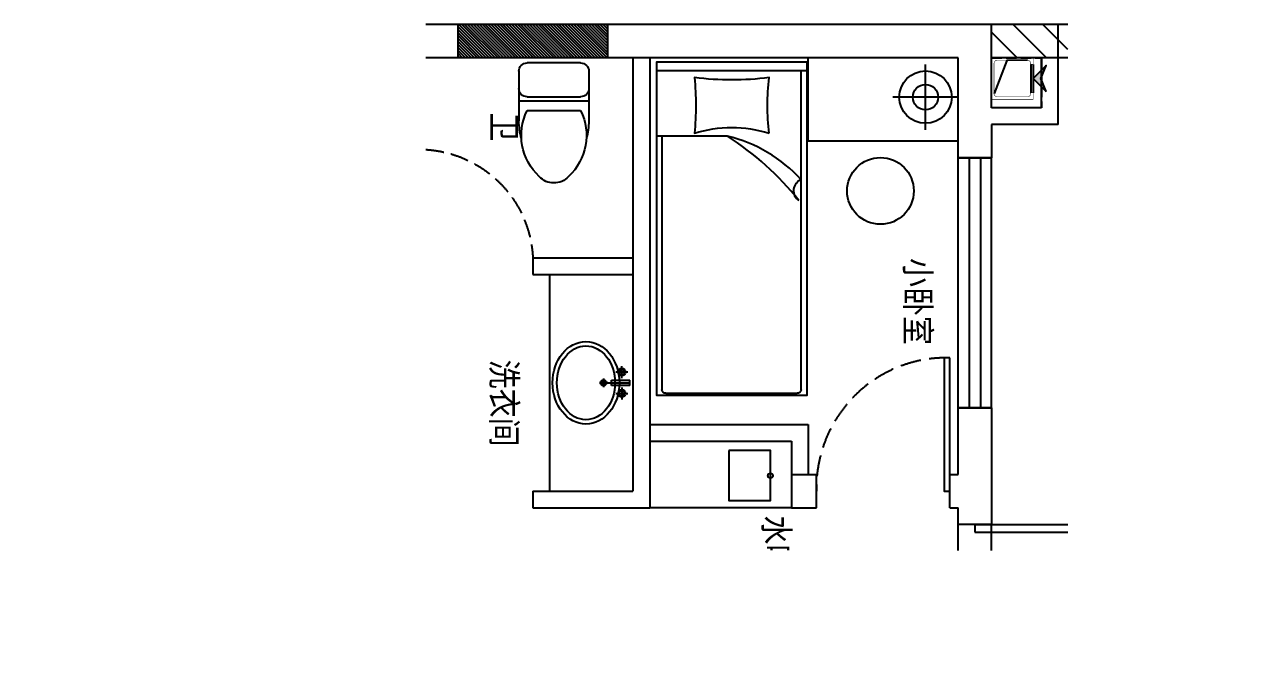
# Model space of a CAD drawing. Extents: x 468514 to 728049, y -74127 to 69080.
# Drawn here: x 601793 to 609093, y -60856 to -56956 of the extents above; entities that cross this region are included whole.
import ezdxf
from ezdxf.xclip import XClip

# ---------------------------------------------------------------- set-up
doc = ezdxf.new("R2010")
doc.units = 0
doc.header["$LTSCALE"] = 500
doc.header["$MEASUREMENT"] = 0
doc.header["$XCLIPFRAME"] = 0
doc.linetypes.add('DASH', pattern=[0.35, 0.25, -0.1])
for name, color, linetype in [('Door 门', 107, 'Continuous'), ('E 立面标注尺寸', 9, 'Continuous'), ('P-Furniture 家具', 153, 'Continuous'), ('P-N wall 新建隔墙', 241, 'Continuous'), ('P-O wall 原始墙体', 245, 'Continuous'), ('P-Stair 楼梯（原建筑设备）', 159, 'Continuous'), ('P-Text  平面文字', 9, 'Continuous'), ('P-Ware 洁具', 153, 'Continuous'), ('P-window 窗', 107, 'Continuous'), ('WALL', 9, 'Continuous')]:
    doc.layers.add(name, color=color, linetype=linetype)
doc.styles.add('PDC DIM', font='PMingLiU-ExtB.ttf', dxfattribs={"width": 0.85})

# ---------------------------------------------------------------- blocks, each defined once
blk = doc.blocks.new('A$C7BB304D7')
blk.add_hatch(color=256).paths.add_polyline_path([(126.5, 77.4), (203.8, 0.2), (126.3, 31.7), (49.1, 0)])
at = {"linetype": 'DASH', "ltscale": 0.5}
for p, q in [((1.5, 330.2), (1.5, 30.2)), ((301.5, 330.2), (1.5, 330.2)), ((301.5, 30.2), (301.5, 330.2)), ((1.5, 30.2), (301.5, 30.2))]:
    blk.add_line(p, q, dxfattribs=at)
for p, q in [((41.5, 95.2), (211.5, 95.2)), ((41.5, 80.2), (211.5, 80.2))]:
    blk.add_line(p, q)
at = {"const_width": 3}
blk.add_lwpolyline([(1.5, 80.2), (1.5, 330.2), (251.5, 330.2), (251.5, 80.2), (211.5, 80.2), (211.5, 95.2), (216.5, 95.2, 0.414214), (236.5, 115.2), (236.5, 295.2, 0.414214), (216.5, 315.2), (36.5, 315.2, 0.414214), (16.5, 295.2), (16.5, 115.2, 0.414214), (36.5, 95.2), (41.5, 95.2), (41.5, 80.2)], format="xyb", close=True, dxfattribs=at)
blk.add_lwpolyline([(16.5, 115.2), (19.3, 239.2), (216.5, 315.2)])
blk.add_lwpolyline([(203.8, 2.9), (126.3, 34.4), (49.1, 2.7), (126.5, 80.2)], close=True)
blk = doc.blocks.new('$DorLib2D$00000001')
for p, q in [((0.45, 0.975), (0.5, 0.975)), ((0.45, 0), (0.45, 0.975)), ((0.5, 0), (0.5, 0.975)), ((0.5, 0), (0.45, 0))]:
    blk.add_line(p, q)
at = {"lineweight": 13}
blk.add_arc((0.475, 0), 0.975, 91.46928, 180, dxfattribs=at)
blk = doc.blocks.new('$WINLIB2D$00000001')
at = {"color": 0}
for points in [[(-0.5, 0.5), (-0.5, -0.5)], [(-0.5, 0.5), (0.5, 0.5)], [(0.5, -0.5), (0.5, 0.5)], [(0.5, 0.1667), (-0.5, 0.1667)], [(0.5, -0.1667), (-0.5, -0.1667)], [(-0.5, -0.5), (0.5, -0.5)]]:
    blk.add_lwpolyline(points, dxfattribs=at)
blk = doc.blocks.new('A$C437E590E')
at = {"color": 8, "linetype": 'ByBlock'}
for p, q in [((202.4, 421.9), (202.4, 501.2)), ((274.8, 313.2), (274.7, 509.9)), ((347.1, 421.9), (347.1, 501.2)), ((243.4, 461.6), (164, 461.5)), ((306.1, 461.6), (385.5, 461.5)), ((246.9, 339.9), (303.1, 339.9)), ((275, 368.1), (275, 311.8))]:
    blk.add_line(p, q, dxfattribs=at)
at = {"linetype": 'ByBlock'}
for p, q in [((256.9, 392.6), (256.9, 514.1)), ((292.6, 514.1), (256.9, 514.1)), ((292.6, 514.1), (292.6, 392.6)), ((292.6, 392.6), (256.9, 392.6))]:
    blk.add_line(p, q, dxfattribs=at)
for centre, radius in [((203.7, 461.5), 25), ((203.7, 461.5), 17.9), ((345.8, 461.5), 25), ((345.8, 461.5), 17.9)]:
    blk.add_circle(centre, radius, dxfattribs=at)
at = {"color": 8, "linetype": 'ByBlock'}
for radius in [19.5, 11.9]:
    blk.add_circle((275, 339.9), radius, dxfattribs=at)
at = {"linetype": 'ByBlock'}
blk.add_ellipse((275, 222.4), major_axis=(-275, 0), ratio=0.809091, dxfattribs=at)
at = {"color": 8, "linetype": 'ByBlock'}
blk.add_ellipse((275, 222.4), major_axis=(-246, 0), ratio=0.786583, dxfattribs=at)
blk = doc.blocks.new('asdfsdafa3')
for p, q in [((201553.7, -49577.2), (201553.7, -49256.2)), ((201603.3, -49206.7), (201707.3, -49206.7)), ((201707.3, -49206.7), (201901.1, -49206.7)), ((201756.8, -49256.2), (201756.8, -49577.2)), ((201781.6, -49206.7), (201781.6, -49626.7)), ((201839, -49256.2), (201839, -49577.2)), ((201603.3, -49626.7), (201707.3, -49626.7)), ((201707.3, -49626.7), (201901.1, -49626.7))]:
    blk.add_line(p, q)
for centre, radius, start, end in [((201603.3, -49256.2), 49.5, 90, 180), ((201707.3, -49256.2), 49.5, 0, 90), ((201988.1, -49558.2), 336.8, 42.83063, 116.27775), ((201885.5, -49706.4), 499.9, 75.87951, 88.2029), ((202157.1, -49415.6), 116.3, 359.45023, 47.91264), ((202157.1, -49417.8), 116.3, 312.08736, 0.54977), ((201988.1, -49275.2), 336.8, 243.72225, 317.16937), ((201603.3, -49577.2), 49.5, 180, 270), ((201707.3, -49577.2), 49.5, 270, 0), ((201885.5, -49127.1), 499.9, 271.7971, 284.12049)]:
    blk.add_arc(centre, radius, start, end)
blk = doc.blocks.new('fffg')
blk.add_lwpolyline([(143.1, 669.9), (109, 669.9), (109, -130.1), (143.1, -130.1)], close=True)
at = {"color": 8, "linetype": 'DASH'}
blk.add_arc((123.2, -110.2), 780.4, 88.54208, 181.45792, dxfattribs=at)
blk = doc.blocks.new('A$C63015256')
at = {"layer": 'P-O wall 原始墙体'}
h = blk.add_hatch(dxfattribs=at)
h.set_pattern_fill('普通砖', color=256, scale=50, style=0)
h.set_pattern_definition([(45, (-208763.56, 105476.7), (-88.38838, 88.38838), [])])
h.paths.add_polyline_path([(2152.1, 10596.3), (2152.1, 9096.3), (2352.1, 9096.3), (2352.1, 10596.3)])
h = blk.add_hatch(dxfattribs=at)
h.set_pattern_fill('ANSI31', color=256, scale=100, style=0)
h.set_pattern_definition([(45, (-208763.564, 105386.938), (-8.83883476, 8.83883476), [])])
h.paths.add_polyline_path([(2352.1, 6796.3), (2152.1, 6796.3), (2152.1, 5896.3), (2352.1, 5896.3)])
at = {"layer": 'P-Furniture 家具', "color": 8}
for p, q in [((2588.7, 8896.8), (2588.7, 8504.1)), ((2785, 8700.4), (2392.3, 8700.4)), ((4344.9, 7954.3), (2429.5, 7954.3)), ((4364.9, 7143.4), (4364.9, 7930.3)), ((2823.4, 7512.6), (2823.4, 7088.5)), ((2823.4, 7119.4), (4344.9, 7119.4))]:
    blk.add_line(p, q, dxfattribs=at)
at = {"layer": 'P-Furniture 家具'}
for p, q in [((2852.1, 8896.3), (2852.1, 7996.3)), ((2852.1, 7996.3), (2352.1, 7996.3)), ((2429.5, 7088.5), (2429.5, 7988.5)), ((5052.1, 7896.3), (5052.1, 7046.3))]:
    blk.add_line(p, q, dxfattribs=at)
at = {"layer": 'P-Furniture 家具', "linetype": 'ByBlock'}
blk.add_line((3652.1, 6446.3), (4952.1, 6446.3), dxfattribs=at)
at = {"layer": 'P-Furniture 家具'}
for points in [[(2377.1, 7988.5), (4377.1, 7988.5), (4377.1, 7088.5), (2377.1, 7088.5)], [(4708.6, 7520.3), (5008.6, 7520.3), (5008.6, 7770.3), (4708.6, 7770.3)]]:
    blk.add_lwpolyline(points, close=True, dxfattribs=at)
at = {"layer": 'P-Furniture 家具', "color": 8}
blk.add_lwpolyline([(2805.6, 7763, -0.058596), (2471.4, 7763, -0.062971), (2471.4, 7314.4, -0.052163), (2805.6, 7314.4, -0.158944)], format="xyb", close=True, dxfattribs=at)
for centre, radius in [((2588.7, 8700.4), 157), ((2588.7, 8700.4), 76.4), ((3151.4, 8430.1), 200)]:
    blk.add_circle(centre, radius, dxfattribs=at)
at = {"layer": 'P-Furniture 家具'}
blk.add_circle((4858.6, 7770.3), 15, dxfattribs=at)
at = {"layer": 'P-Furniture 家具', "color": 8}
for centre, radius, start, end in [((3668.4, 7312.1), 868.5, 132.31328, 166.65159), ((4270.5, 6596.9), 1712.5, 128.28696, 147.67208), ((3150, 7979.8), 71, 201.06587, 326.83428)]:
    blk.add_arc(centre, radius, start, end, dxfattribs=at)
at = {"layer": 'P-Furniture 家具', "color": 8, "extrusion": (0, 0, -1)}
for centre, start_param, end_param in [((4344.9, 7930.3), 0, 1.570796), ((4344.9, 7143.4), 1.570796, 3.141593)]:
    blk.add_ellipse(centre, major_axis=(0, 24), ratio=0.833333, start_param=start_param, end_param=end_param, dxfattribs=at)
at = {"layer": 'P-N wall 新建隔墙'}
for p, q in [((4552.1, 7046.3), (4552.1, 7996.3)), ((4552.1, 7996.3), (4852.1, 7996.3)), ((4652.1, 7046.3), (4652.1, 7896.3)), ((4652.1, 7896.3), (4852.1, 7896.3)), ((2352.1, 7046.3), (4952.1, 7046.3)), ((4952.1, 7046.3), (5052.1, 7046.3)), ((5052.1, 6346.3), (5052.1, 7046.3)), ((2352.1, 6946.3), (4952.1, 6946.3)), ((3552.1, 6346.3), (3552.1, 6946.3)), ((3652.1, 6346.3), (3652.1, 6946.3)), ((4952.1, 6346.3), (4952.1, 6946.3)), ((3552.1, 6346.3), (3652.1, 6346.3)), ((4952.1, 6346.3), (5052.1, 6346.3))]:
    blk.add_line(p, q, dxfattribs=at)
at = {"layer": 'P-O wall 原始墙体'}
for p, q in [((2152.1, 10596.3), (2152.1, 9096.3)), ((2352.1, 10596.3), (2352.1, 9096.3)), ((2752.1, 9496.3), (2152.1, 9496.3)), ((2752.1, 9496.3), (2752.1, 9096.3)), ((2652.1, 9396.3), (2352.1, 9396.3)), ((2652.1, 9396.3), (2652.1, 9096.3)), ((2152.1, 9096.3), (2152.1, 7196.3)), ((2352.1, 9096.3), (2152.1, 9096.3)), ((2652.1, 9096.3), (2352.1, 9096.3)), ((2752.1, 9096.3), (2952.1, 9096.3)), ((2952.1, 9096.3), (2952.1, 8896.3)), ((4452.1, 8896.3), (4452.1, 9096.3)), ((4452.1, 9096.3), (4952.1, 9096.3)), ((4952.1, 9096.3), (5152.1, 9096.3)), ((5152.1, 9096.3), (5152.1, 8896.3)), ((2352.1, 8896.3), (2352.1, 7296.3)), ((2752.1, 8896.3), (2352.1, 8896.3)), ((2952.1, 8896.3), (2752.1, 8896.3)), ((4852.1, 8896.3), (4452.1, 8896.3)), ((4852.1, 8846.3), (4852.1, 8896.3)), ((5052.1, 8846.3), (4852.1, 8846.3)), ((5152.1, 8896.3), (5052.1, 8896.3)), ((5052.1, 8846.3), (5052.1, 8896.3)), ((5052.1, 8046.3), (4852.1, 8046.3)), ((4852.1, 7896.3), (4852.1, 8046.3)), ((5052.1, 7896.3), (5052.1, 8046.3)), ((4852.1, 7896.3), (5052.1, 7896.3)), ((2352.1, 7296.3), (2352.1, 5896.3)), ((2152.1, 7196.3), (2152.1, 5896.3)), ((2352.1, 6796.3), (2152.1, 6796.3)), ((2152.1, 5896.3), (2152.1, 3296.3)), ((2152.1, 5896.3), (2352.1, 5896.3)), ((2352.1, 5896.3), (2352.1, 3396.3))]:
    blk.add_line(p, q, dxfattribs=at)
at = {"layer": 'P-Stair 楼梯（原建筑设备）'}
for p, q in [((6052.1, 9096.3), (5152.1, 9096.3)), ((6052.1, 8896.3), (5152.1, 8896.3))]:
    blk.add_line(p, q, dxfattribs=at)
at = {"layer": 'WALL'}
blk.add_line((2352.1, 9396.3), (2352.1, 9096.3), dxfattribs=at)
at = {"layer": 'Door 门', "extrusion": (0, 0, -1), "xscale": 900, "yscale": 900, "zscale": -900}
blk.add_blockref('$DorLib2D$00000001', (-5602.1, 8996.3), dxfattribs=at)
at = {"layer": 'Door 门', "rotation": 90.00000000000001}
blk.add_blockref('fffg', (4822, 8703.2), dxfattribs=at)
at = {"layer": 'Door 门', "xscale": -0.875, "yscale": 0.875, "zscale": 0.875, "rotation": 90}
blk.add_blockref('fffg', (3488.3, 5771.5), dxfattribs=at)
at = {"layer": 'P-Furniture 家具', "linetype": 'ByBlock', "xscale": -1, "rotation": 180}
blk.add_blockref('asdfsdafa3', (-199170, -42944.8), dxfattribs=at)
at = {"layer": 'P-O wall 原始墙体', "extrusion": (0, 0, -1), "zscale": -1, "rotation": 180}
blk.add_blockref('A$C7BB304D7', (-2350.6, 9426.5), dxfattribs=at)
at = {"layer": 'P-Ware 洁具', "color": 1, "linetype": 'ByBlock', "xscale": 0.9, "yscale": 0.9, "zscale": 0.9}
blk.add_blockref('A$C437E590E', (4054.3, 6464), dxfattribs=at)
at = {"layer": 'P-window 窗', "extrusion": (0, 0, -1), "xscale": 1500, "yscale": 200, "zscale": -1500}
blk.add_blockref('$WINLIB2D$00000001', (-3702.1, 8996.3), dxfattribs=at)
at = {"layer": 'P-Text  平面文字', "char_height": 150, "width": 893.426, "attachment_point": 1, "style": 'PDC DIM'}
for s, insert in [('小卧室', (3553.1, 8730.4)), ('卫', (2680, 6249.7)), ('洗衣间', (4162.8, 6249.7))]:
    blk.add_mtext(s, dxfattribs=dict(at, insert=insert))
at = {"layer": 'P-Text  平面文字', "insert": (5097.1, 7881.5), "char_height": 150, "attachment_point": 1, "style": 'PDC DIM'}
blk.add_mtext_dynamic_manual_height_columns('水吧台', width=893.426, gutter_width=1750, heights=[0], dxfattribs=at)

msp = doc.modelspace()

# ---------------------------------------------------------------- block references
at = {"layer": 'E 立面标注尺寸'}
ref = msp.add_blockref('A$C63015256', (598496.9, -54803.5), dxfattribs=dict(at, rotation=270))
XClip(ref).set_block_clipping_path([(1985.5096612782, 5704.060371482), (5306.5096612782, 9554.060371482)])

doc.saveas('drawing.dxf')
